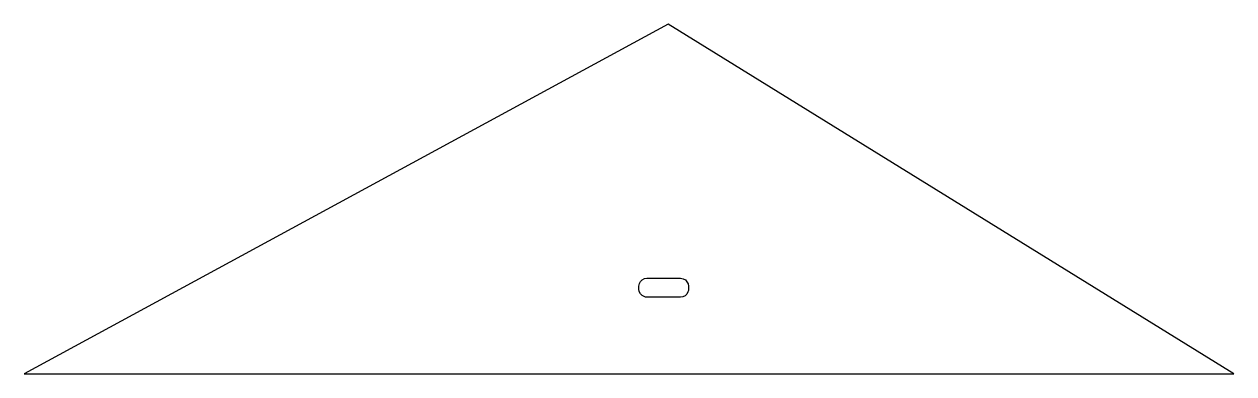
# Model space of a CAD drawing. Header units: inches. Extents: x 2.51 to 11.49, y 2.21 to 4.8.
import ezdxf

# ---------------------------------------------------------------- set-up
doc = ezdxf.new("R2010")
doc.units = ezdxf.units.IN
doc.header["$MEASUREMENT"] = 0
doc.layers.get('0').update_dxf_attribs({"lineweight": 0})

# ---------------------------------------------------------------- blocks, each defined once
blk = doc.blocks.new('Block_1')
at = {"color": 18, "lineweight": 25, "true_color": 0x000000}
for p, q in [((7.1325, 2.9187), (7.3825, 2.9187)), ((7.1325, 2.9187), (7.3825, 2.9187)), ((7.0734, 2.8376), (7.0734, 2.8596)), ((7.0734, 2.8376), (7.0734, 2.8596)), ((7.4415, 2.8596), (7.4415, 2.8376)), ((7.3825, 2.7785), (7.1325, 2.7785))]:
    blk.add_line(p, q, dxfattribs=at)
for points in [[(7.0734, 2.8596), (7.0734, 2.8666), (7.0746, 2.8735), (7.077, 2.88), (7.0853, 2.9025), (7.1085, 2.9187), (7.1325, 2.9187)], [(7.0734, 2.8596), (7.0734, 2.8666), (7.0746, 2.8735), (7.077, 2.88), (7.0853, 2.9025), (7.1085, 2.9187), (7.1325, 2.9187)], [(7.3825, 2.9187), (7.3894, 2.9187), (7.3963, 2.9175), (7.4028, 2.9151), (7.4254, 2.9068), (7.4415, 2.8836), (7.4415, 2.8596)], [(7.1325, 2.7785), (7.1255, 2.7785), (7.1186, 2.7798), (7.1121, 2.7822), (7.0896, 2.7904), (7.0734, 2.8136), (7.0734, 2.8376)], [(7.1325, 2.7785), (7.1255, 2.7785), (7.1186, 2.7798), (7.1121, 2.7822), (7.0896, 2.7904), (7.0734, 2.8136), (7.0734, 2.8376)], [(7.4415, 2.8376), (7.4415, 2.8307), (7.4403, 2.8237), (7.4379, 2.8172), (7.4296, 2.7947), (7.4065, 2.7785), (7.3825, 2.7785)], [(7.4415, 2.8376), (7.4415, 2.8307), (7.4403, 2.8237), (7.4379, 2.8172), (7.4296, 2.7947), (7.4065, 2.7785), (7.3825, 2.7785)]]:
    blk.add_open_spline(points, degree=3, knots=[0, 0, 0, 0, 1, 1, 1, 2, 2, 2, 2], dxfattribs=at)
blk = doc.blocks.new('Block_0')
at = {"color": 18, "lineweight": 25, "true_color": 0x000000}
blk.add_lwpolyline([(2.5094, 2.2098), (11.4906, 2.2098), (7.2906, 4.8041)], close=True, dxfattribs=at)
blk.add_blockref('Block_1', (0, 0))

msp = doc.modelspace()

# ---------------------------------------------------------------- block references
msp.add_blockref('Block_0', (0, 0))

doc.saveas('drawing.dxf')
